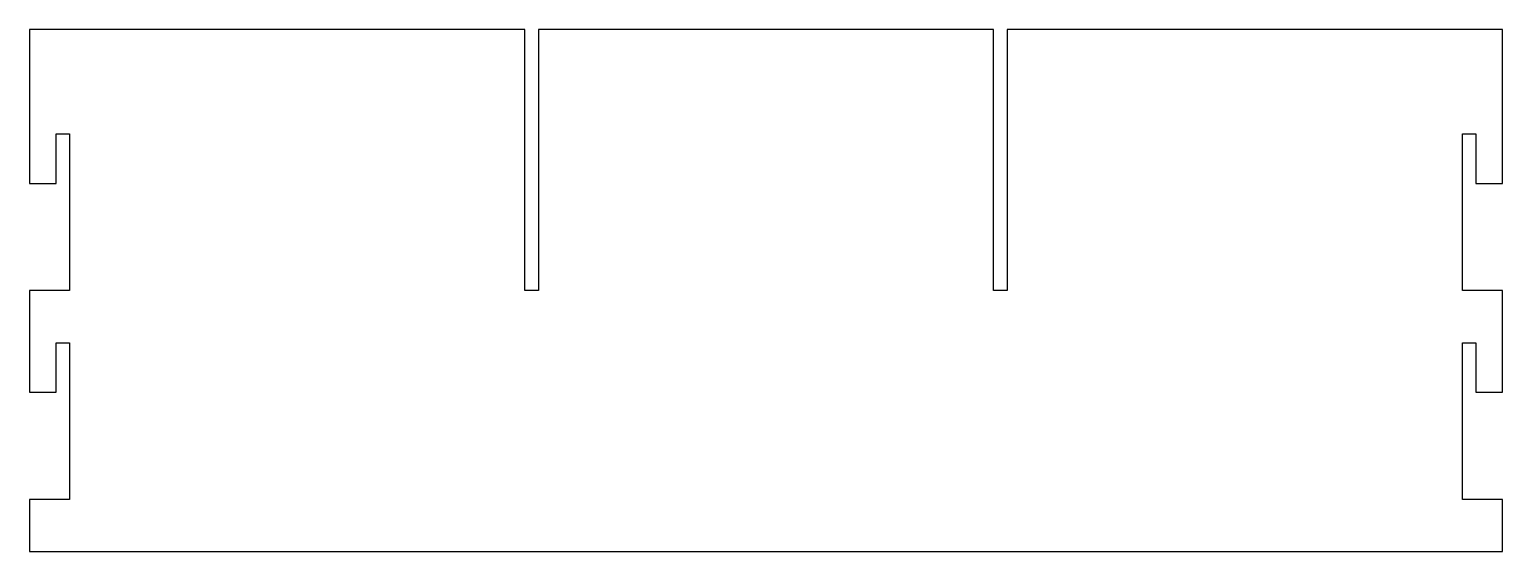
# Model space of a CAD drawing. Extents: x -550 to 550, y -195 to 195.
import ezdxf

# ---------------------------------------------------------------- set-up
doc = ezdxf.new("R2010")
doc.units = 0
doc.layers.get('0').update_dxf_attribs({"linetype": 'CONTINUOUS'})

msp = doc.modelspace()

# ---------------------------------------------------------------- linework, layer by layer
at = {"color": 7, "linetype": 'CONTINUOUS'}
for p, q in [((-550, 195), (-550, 80)), ((-180, 195), (-550, 195)), ((-180, 0), (-180, 195)), ((170, 195), (-170, 195)), ((-170, 195), (-170, 0)), ((170, 0), (170, 195)), ((550, 195), (180, 195)), ((180, 195), (180, 0)), ((550, 80), (550, 195)), ((-530, 80), (-530, 117)), ((-530, 117), (-520, 117)), ((-520, 117), (-520, 0)), ((520, 0), (520, 117)), ((520, 117), (530, 117)), ((530, 117), (530, 80)), ((-550, 80), (-530, 80)), ((530, 80), (550, 80)), ((-520, 0), (-550, 0)), ((-550, 0), (-550, -76)), ((-170, 0), (-180, 0)), ((180, 0), (170, 0)), ((550, 0), (520, 0)), ((550, -76), (550, 0)), ((-530, -76), (-530, -39)), ((-530, -39), (-520, -39)), ((-520, -39), (-520, -156)), ((520, -156), (520, -39)), ((520, -39), (530, -39)), ((530, -39), (530, -76)), ((-550, -76), (-530, -76)), ((530, -76), (550, -76)), ((-520, -156), (-550, -156)), ((-550, -156), (-550, -195)), ((550, -156), (520, -156)), ((550, -195), (550, -156)), ((-550, -195), (550, -195))]:
    msp.add_line(p, q, dxfattribs=at)

doc.saveas('drawing.dxf')
